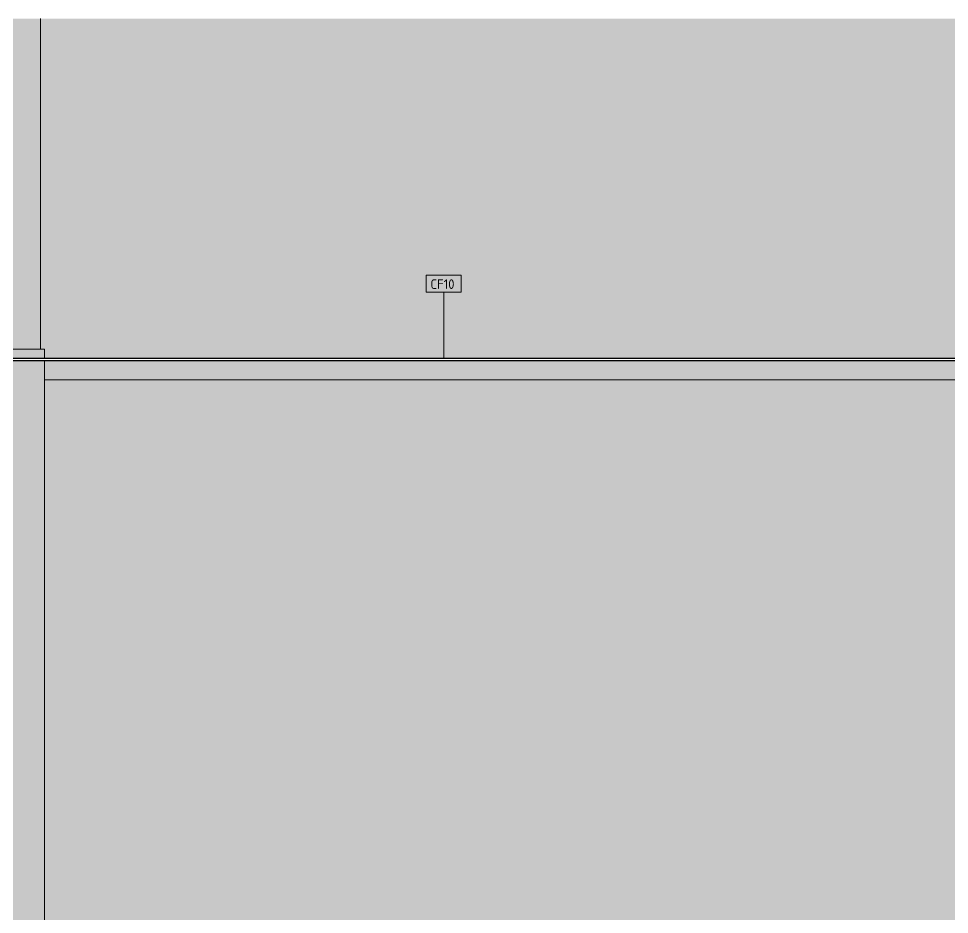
# Model space of a CAD drawing. Header units: millimetres. Extents: x 855 to 80408, y -1987 to 27400.
# Drawn here: x 70685 to 75531, y 8917 to 13580 of the extents above; entities that cross this region are included whole.
import ezdxf

# ---------------------------------------------------------------- set-up
doc = ezdxf.new("R2010")
doc.units = ezdxf.units.MM
doc.layers.add('A-CLNG-FNSH-1', color=7, linetype='Continuous', lineweight=30, true_color=0x3c3c3c)
for name, color, linetype, lineweight in [('A-CLNG-IDEN', 7, 'Continuous', 9), ('A-WALL-PATT', 7, 'Continuous', 9), ('I-WALL', 7, 'Continuous', 9), ('S-COLS', 7, 'Continuous', 9)]:
    doc.layers.add(name, color=color, linetype=linetype, lineweight=lineweight)
doc.styles.add('GOST Common_6', font='GOST_Common.ttf', dxfattribs={"height": 50})

# ---------------------------------------------------------------- blocks, each defined once
blk = doc.blocks.new('BSC_Колонна _Прямоугольная - 600х600-V63-Развертка 2_19-4')
at = {"layer": 'S-COLS'}
for p, q in [((16700, 13579.7), (16700, 11860)), ((17300, 11860), (17300, 13579.7))]:
    blk.add_line(p, q, dxfattribs=at)
blk = doc.blocks.new('М_потолков - Марка_ Имя типа-25382930-Развертка 2_19-4')
at = {"layer": 'A-CLNG-IDEN'}
for p, q in [((19490.6, 12244.8), (19309.4, 12244.8)), ((19309.4, 12244.8), (19309.4, 12155.3)), ((19490.6, 12155.3), (19490.6, 12244.8)), ((19309.4, 12155.3), (19490.6, 12155.3))]:
    blk.add_line(p, q, dxfattribs=at)

msp = doc.modelspace()

# ---------------------------------------------------------------- hatches: boundary and pattern name
at = {"layer": 'A-WALL-PATT'}
h = msp.add_hatch(color=256, dxfattribs=at)
h.paths.add_polyline_path([(70424.7, 6600), (70819.2, 6600), (70819.2, 11800), (70178.2, 11800), (70178.2, 6600), (70198.2, 6600)])
h.paths.add_polyline_path([(70810.6, 11810), (70819.2, 11810), (70819.2, 11860), (70178.2, 11860), (70178.2, 11810)])
h = msp.add_hatch(color=256, dxfattribs=at)
h.paths.add_polyline_path([(70819.2, 6600), (72193.6, 6600), (72193.6, 7311.3), (73393.6, 7311.3), (73393.6, 6600), (76177.2, 6600), (76177.2, 8100), (76178.2, 8100), (76178.2, 11700), (70819.2, 11700), (70819.2, 7714.1)])
h.paths.add_polyline_path([(72508.6, 8400), (72488.6, 8400), (72488.6, 8820), (73098.6, 8820), (73098.6, 8400), (72898.3, 8400)])
at = {"layer": 'I-WALL'}
h = msp.add_hatch(color=256, dxfattribs=at)
h.paths.add_polyline_path([(79619.7, 11700), (79977.2, 11700), (79977.2, 11720), (79581.2, 11720), (79581.2, 11800), (76819.2, 11800), (76819.2, 11700), (79616.6, 11700)])
h.paths.add_polyline_path([(65819.2, 11700), (70178.2, 11700), (70178.2, 11800), (65819.2, 11800)])
h.paths.add_polyline_path([(70819.2, 11700), (76178.2, 11700), (76178.2, 11800), (70819.2, 11800)])
h.paths.add_polyline_path([(65819.2, 11810), (70178.2, 11810), (70178.2, 11860), (70819.2, 11860), (70819.2, 11810), (76178.2, 11810), (76178.2, 11860), (76819.2, 11860), (76819.2, 11810), (79977.2, 11810), (79977.2, 12875.1), (79978.2, 12875.1), (79978.2, 13577.3), (79998.2, 13577.3), (79998.2, 13579.7), (65819.2, 13579.7), (65819.2, 11860)])

# ---------------------------------------------------------------- linework, layer by layer
at = {"layer": 'A-CLNG-FNSH-1'}
for p, q in [((79998.2, 11810), (65798.2, 11810)), ((65798.2, 11800), (79998.2, 11800))]:
    msp.add_line(p, q, dxfattribs=at)
at = {"layer": 'A-CLNG-IDEN'}
msp.add_line((72898.2, 11810), (72898.2, 12155.3), dxfattribs=at)
at = {"layer": 'I-WALL'}
for p, q in [((70819.2, 11860), (70178.2, 11860)), ((70819.2, 11810), (70819.2, 11860)), ((70819.2, 4200), (70819.2, 11800)), ((70819.2, 11700), (76178.2, 11700))]:
    msp.add_line(p, q, dxfattribs=at)

# ---------------------------------------------------------------- block references
at = {"layer": 'A-CLNG-IDEN'}
msp.add_blockref('М_потолков - Марка_ Имя типа-25382930-Развертка 2_19-4', (53498.2, 0), dxfattribs=at)
at = {"layer": 'S-COLS'}
msp.add_blockref('BSC_Колонна _Прямоугольная - 600х600-V63-Развертка 2_19-4', (53498.2, 0), dxfattribs=at)

# ---------------------------------------------------------------- texts
at = {"layer": 'A-CLNG-IDEN', "insert": (72829.3, 12222.6), "char_height": 50, "width": 162.342, "attachment_point": 1, "style": 'GOST Common_6'}
msp.add_mtext('CF10', dxfattribs=at)

doc.saveas('drawing.dxf')
